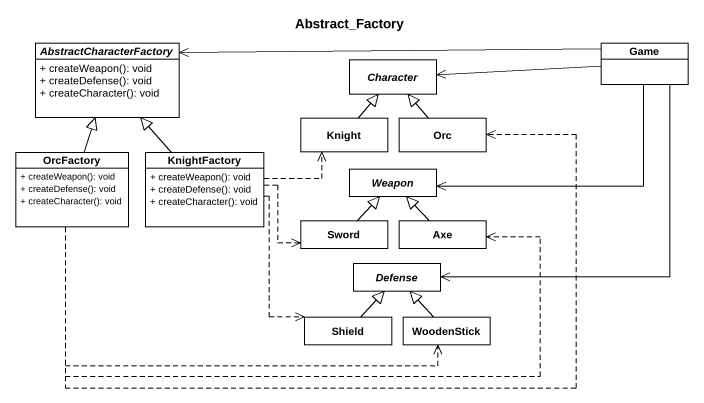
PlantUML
@startuml
title Abstract_Factory
hide circle
hide empty members
skinparam classAttributeIconSize 0
abstract class AbstractCharacterFactory {
  + createWeapon(): void
  + createDefense(): void
  + createCharacter(): void
}
abstract class Character
class Game
class Knight
class Orc
class OrcFactory {
  + createWeapon(): void
  + createDefense(): void
  + createCharacter(): void
}
class KnightFactory {
  + createWeapon(): void
  + createDefense(): void
  + createCharacter(): void
}
abstract class Weapon
class Sword
class Axe
abstract class Defense
class Shield
class WoodenStick
Game -left-> AbstractCharacterFactory
Game -left-> Character
Game -left-> Weapon
Game --> Defense
Knight -up-|> Character
Orc -up-|> Character
OrcFactory -up-|> AbstractCharacterFactory
OrcFactory .right.> Orc
OrcFactory .right.> Axe
OrcFactory .right.> WoodenStick
KnightFactory -up-|> AbstractCharacterFactory
KnightFactory .right.> Knight
KnightFactory .right.> Sword
KnightFactory ..> Shield
Sword -up-|> Weapon
Axe -up-|> Weapon
Shield -up-|> Defense
WoodenStick -up-|> Defense
@enduml
